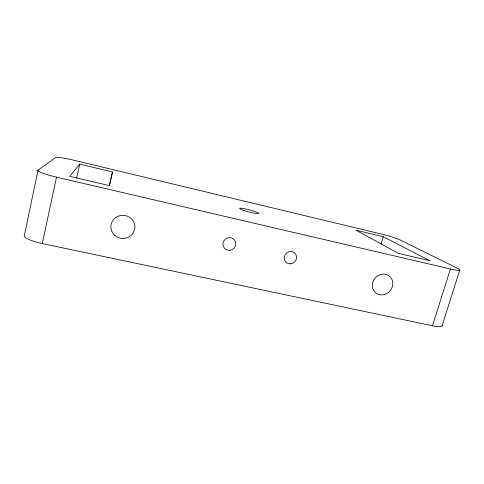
<?xml version="1.0" encoding="UTF-8"?>
<svg xmlns="http://www.w3.org/2000/svg" width="484" height="484" viewBox="0 0 484 484"><rect width="100%" height="100%" fill="white"/><g stroke="black" fill="none" stroke-linecap="round" stroke-linejoin="round"><path stroke-width="0.73" d="M38.012 170.156A21.127 2.511 12.7 0 0 56.501 177.15L450.392 268.977A18.555 1.924 16.5 0 0 457.525 268.324L400.298 240.052A14.974 1.337 15.8 0 0 381.574 234.087L73.423 160.15A16.946 1.64 13.1 0 0 55.563 157.518L38.012 170.156L24.43 235.139A20.8 4.392 11 0 0 42.296 243.567L432.472 325.786A18.301 3.376 18 0 0 442.007 325.272M42.296 243.567L56.501 177.15M76.672 178.07L79.721 164.149L112.494 171.989L109.33 185.929M112.494 171.989L109.354 185.596L69.744 176.315L79.721 164.149M381.114 243.93L383.249 236.737L356.079 230.239L398.326 253.338L429.986 260.755L383.249 236.737M432.472 325.786L450.392 268.977M442.074 325.756L459.8 269.999M384.762 294.435A10.811 9.831 -50.1 0 0 390.134 276.8A10.811 9.831 -50.1 0 0 372.807 282.299A10.811 9.831 -50.1 0 0 384.762 294.435M290.321 263.865A6.383 6.038 -45.7 0 0 295.821 254.324A6.383 6.038 -45.7 0 0 285.07 254.778A6.383 6.038 -45.7 0 0 290.321 263.865M243.966 210.486A9.91 1.077 14.7 0 0 258.819 213.468A9.91 1.077 14.7 0 0 244.94 208.816A9.91 1.077 14.7 0 0 243.966 210.486M114.738 235.375A11.991 11.592 3.8 0 0 134.576 229.531A11.991 11.592 3.8 0 0 119.348 215.81A11.991 11.592 3.8 0 0 114.738 235.375M229.398 250.349A6.516 6.298 -36.2 0 0 234.922 240.584A6.516 6.298 -36.2 0 0 223.765 241.008A6.516 6.298 -36.2 0 0 229.398 250.349"/></g></svg>
